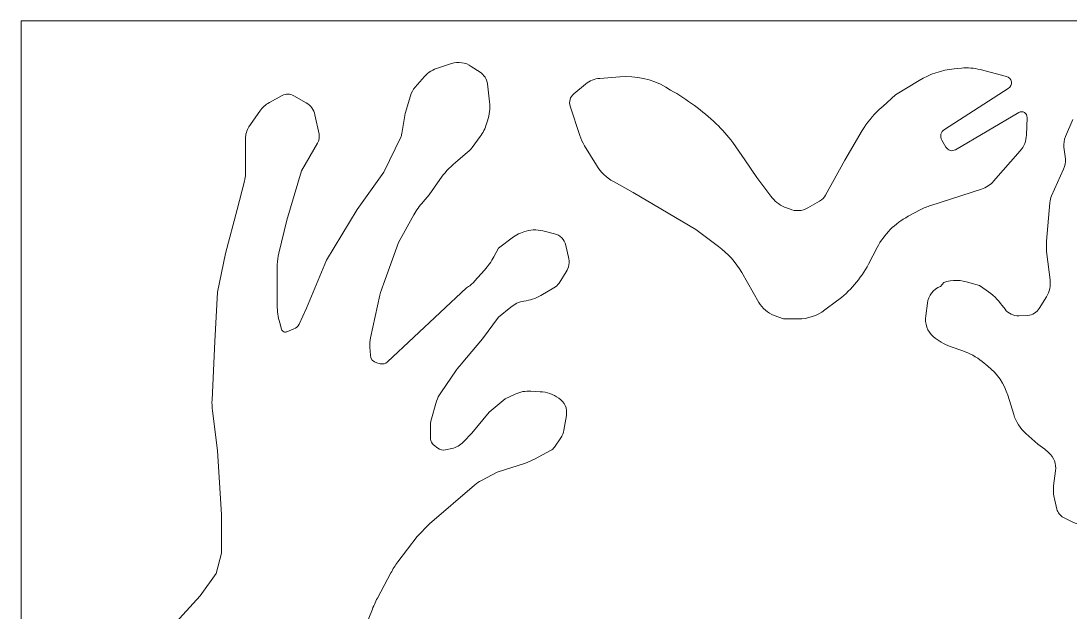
# Model space of a CAD drawing. Header units: inches. Extents: x -4.5 to 5.6, y -4.2 to 3.8.
# Drawn here: x -4.541 to -2.3, y 2.57 to 3.833 of the extents above; entities that cross this region are included whole.
import ezdxf

# ---------------------------------------------------------------- set-up
doc = ezdxf.new("R2010")
doc.units = ezdxf.units.IN
doc.header["$MEASUREMENT"] = 0
doc.layers.add('WHITE', color=7, linetype='Continuous')

msp = doc.modelspace()

# ---------------------------------------------------------------- linework, layer by layer
at = {"layer": 'WHITE', "lineweight": 5}
for points in [[(-4.5407, 3.8327), (-4.5407, 3.8327), (-4.5407, 3.8327), (-4.5407, 3.8327)], [(-4.5407, -4.2018), (-4.5407, -4.2018), (-4.5407, 3.8327), (-4.5407, 3.8327)], [(-4.5407, 3.8327), (-4.5407, 3.8327), (5.6363, 3.8327), (5.6363, 3.8327)], [(-3.5796, 3.7358), (-3.592, 3.7442), (-3.6075, 3.7465), (-3.6219, 3.7422)], [(-3.6497, 3.7329), (-3.661, 3.7296), (-3.6713, 3.7232), (-3.6792, 3.7144)], [(-3.6219, 3.7422), (-3.6219, 3.7422), (-3.6497, 3.7329), (-3.6497, 3.7329)], [(-3.6219, 3.7422), (-3.6219, 3.7422), (-3.6219, 3.7422), (-3.6219, 3.7422)], [(-3.561, 3.7237), (-3.561, 3.7237), (-3.5796, 3.7358), (-3.5796, 3.7358)], [(-3.5454, 3.6987), (-3.5466, 3.709), (-3.5523, 3.7181), (-3.561, 3.7237)], [(-2.5494, 3.7306), (-2.5757, 3.728), (-2.6011, 3.7195), (-2.6236, 3.7057)], [(-2.5494, 3.7306), (-2.5494, 3.7306), (-2.5332, 3.7323), (-2.5332, 3.7323)], [(-2.4938, 3.7289), (-2.5066, 3.7324), (-2.52, 3.7336), (-2.5332, 3.7323)], [(-2.5332, 3.7323), (-2.5332, 3.7323), (-2.5332, 3.7323), (-2.5332, 3.7323)], [(-2.4938, 3.7289), (-2.4938, 3.7289), (-2.4376, 3.7144), (-2.4376, 3.7144)], [(-3.6792, 3.7144), (-3.6792, 3.7144), (-3.6995, 3.6918), (-3.6995, 3.6918)], [(-3.6792, 3.7144), (-3.6792, 3.7144), (-3.6792, 3.7144), (-3.6792, 3.7144)], [(-3.5408, 3.6599), (-3.5408, 3.6599), (-3.5454, 3.6987), (-3.5454, 3.6987)], [(-3.3611, 3.6773), (-3.3611, 3.6773), (-3.3356, 3.6982), (-3.3356, 3.6982)], [(-3.3055, 3.7103), (-3.3166, 3.7095), (-3.3271, 3.7052), (-3.3356, 3.6982)], [(-3.3356, 3.6982), (-3.3356, 3.6982), (-3.3356, 3.6982), (-3.3356, 3.6982)], [(-3.3055, 3.7103), (-3.3055, 3.7103), (-3.2626, 3.7138), (-3.2626, 3.7138)], [(-3.1647, 3.6918), (-3.1944, 3.7088), (-3.2285, 3.7164), (-3.2626, 3.7138)], [(-3.2626, 3.7138), (-3.2626, 3.7138), (-3.2626, 3.7138), (-3.2626, 3.7138)], [(-2.6746, 3.675), (-2.6746, 3.675), (-2.6236, 3.7057), (-2.6236, 3.7057)], [(-2.6236, 3.7057), (-2.6236, 3.7057), (-2.6236, 3.7057), (-2.6236, 3.7057)], [(-3.9585, 3.6732), (-3.9661, 3.6778), (-3.9755, 3.678), (-3.9834, 3.6738)], [(-3.6995, 3.6918), (-3.7041, 3.6862), (-3.7075, 3.6797), (-3.7093, 3.6727)], [(-3.3611, 3.6773), (-3.3688, 3.671), (-3.3718, 3.6606), (-3.3687, 3.6512)], [(-3.1647, 3.6918), (-3.1647, 3.6918), (-3.1543, 3.6854), (-3.1543, 3.6854)], [(-3.057, 3.6136), (-3.0865, 3.6412), (-3.1192, 3.6654), (-3.1543, 3.6854)], [(-2.4336, 3.6889), (-2.4336, 3.6889), (-2.5697, 3.6014), (-2.5697, 3.6014)], [(-2.4336, 3.6889), (-2.4336, 3.6889), (-2.4336, 3.6889), (-2.4336, 3.6889)], [(-4.0106, 3.6588), (-4.0187, 3.6543), (-4.0257, 3.6479), (-4.0309, 3.6402)], [(-3.9834, 3.6738), (-3.9834, 3.6738), (-4.0106, 3.6588), (-4.0106, 3.6588)], [(-3.9834, 3.6738), (-3.9834, 3.6738), (-3.9834, 3.6738), (-3.9834, 3.6738)], [(-3.9318, 3.6582), (-3.9318, 3.6582), (-3.9585, 3.6732), (-3.9585, 3.6732)], [(-3.9133, 3.6327), (-3.9156, 3.6434), (-3.9223, 3.6527), (-3.9318, 3.6582)], [(-3.7093, 3.6727), (-3.7093, 3.6727), (-3.7209, 3.635), (-3.7209, 3.635)], [(-3.7093, 3.6727), (-3.7093, 3.6727), (-3.7093, 3.6727), (-3.7093, 3.6727)], [(-3.5448, 3.6199), (-3.5405, 3.6328), (-3.5391, 3.6465), (-3.5408, 3.6599)], [(-2.7006, 3.6507), (-2.7006, 3.6507), (-2.6746, 3.675), (-2.6746, 3.675)], [(-2.6746, 3.675), (-2.6746, 3.675), (-2.6746, 3.675), (-2.6746, 3.675)], [(-4.0309, 3.6402), (-4.0309, 3.6402), (-4.0541, 3.6066), (-4.0541, 3.6066)], [(-4.0309, 3.6402), (-4.0309, 3.6402), (-4.0309, 3.6402), (-4.0309, 3.6402)], [(-3.9046, 3.591), (-3.9046, 3.591), (-3.9133, 3.6327), (-3.9133, 3.6327)], [(-3.7209, 3.635), (-3.7209, 3.635), (-3.7279, 3.5927), (-3.7279, 3.5927)], [(-3.7209, 3.635), (-3.7209, 3.635), (-3.7209, 3.635), (-3.7209, 3.635)], [(-3.3478, 3.5881), (-3.3478, 3.5881), (-3.3687, 3.6512), (-3.3687, 3.6512)], [(-2.7088, 3.6437), (-2.7231, 3.6307), (-2.7354, 3.6157), (-2.7453, 3.5991)], [(-2.7088, 3.6437), (-2.7088, 3.6437), (-2.7006, 3.6507), (-2.7006, 3.6507)], [(-2.7006, 3.6507), (-2.7006, 3.6507), (-2.7006, 3.6507), (-2.7006, 3.6507)], [(-2.546, 3.558), (-2.546, 3.558), (-2.411, 3.6373), (-2.411, 3.6373)], [(-2.411, 3.6373), (-2.411, 3.6373), (-2.411, 3.6373), (-2.411, 3.6373)], [(-3.5604, 3.5863), (-3.5546, 3.5945), (-3.5501, 3.6035), (-3.5471, 3.613)], [(-3.5471, 3.613), (-3.5471, 3.613), (-3.5448, 3.6199), (-3.5448, 3.6199)], [(-3.5448, 3.6199), (-3.5448, 3.6199), (-3.5448, 3.6199), (-3.5448, 3.6199)], [(-3.0216, 3.5736), (-3.0323, 3.5878), (-3.0441, 3.6012), (-3.057, 3.6136)], [(-2.3936, 3.6269), (-2.3936, 3.6269), (-2.3947, 3.5892), (-2.3947, 3.5892)], [(-2.3936, 3.6269), (-2.3936, 3.6269), (-2.3936, 3.6269), (-2.3936, 3.6269)], [(-2.3113, 3.5864), (-2.3113, 3.5864), (-2.2957, 3.6223), (-2.2957, 3.6223)], [(-4.0541, 3.6066), (-4.0591, 3.5993), (-4.0617, 3.5906), (-4.0616, 3.5817)], [(-3.9081, 3.5719), (-3.9046, 3.5776), (-3.9033, 3.5844), (-3.9046, 3.591)], [(-3.7302, 3.5846), (-3.729, 3.5872), (-3.7283, 3.5899), (-3.7279, 3.5927)], [(-3.5778, 3.5626), (-3.5778, 3.5626), (-3.5604, 3.5863), (-3.5604, 3.5863)], [(-3.5604, 3.5863), (-3.5604, 3.5863), (-3.5604, 3.5863), (-3.5604, 3.5863)], [(-3.3478, 3.5881), (-3.3453, 3.5806), (-3.342, 3.5734), (-3.338, 3.5666)], [(-2.7823, 3.5359), (-2.7823, 3.5359), (-2.7453, 3.5991), (-2.7453, 3.5991)], [(-2.7453, 3.5991), (-2.7453, 3.5991), (-2.7453, 3.5991), (-2.7453, 3.5991)], [(-2.5697, 3.6014), (-2.5777, 3.5966), (-2.5803, 3.5862), (-2.5755, 3.5782)], [(-2.4081, 3.5556), (-2.3998, 3.5649), (-2.3951, 3.5768), (-2.3947, 3.5892)], [(-2.3113, 3.5864), (-2.3145, 3.5791), (-2.3157, 3.5711), (-2.3148, 3.5632)], [(-4.0616, 3.5817), (-4.0616, 3.5817), (-4.0616, 3.5817), (-4.0616, 3.5817)], [(-4.0616, 3.5817), (-4.0616, 3.5817), (-4.0616, 3.5064), (-4.0616, 3.5064)], [(-3.9422, 3.5128), (-3.9422, 3.5128), (-3.9081, 3.5719), (-3.9081, 3.5719)], [(-3.9081, 3.5719), (-3.9081, 3.5719), (-3.9081, 3.5719), (-3.9081, 3.5719)], [(-3.7302, 3.5846), (-3.7302, 3.5846), (-3.7661, 3.5104), (-3.7661, 3.5104)], [(-3.7302, 3.5846), (-3.7302, 3.5846), (-3.7302, 3.5846), (-3.7302, 3.5846)], [(-3.3125, 3.5249), (-3.3125, 3.5249), (-3.338, 3.5666), (-3.338, 3.5666)], [(-3.0216, 3.5736), (-3.0216, 3.5736), (-2.9961, 3.5365), (-2.9961, 3.5365)], [(-2.5755, 3.5782), (-2.5755, 3.5782), (-2.5668, 3.5637), (-2.5668, 3.5637)], [(-2.3113, 3.5383), (-2.3113, 3.5383), (-2.3148, 3.5632), (-2.3148, 3.5632)], [(-3.6137, 3.5307), (-3.6137, 3.5307), (-3.5877, 3.5527), (-3.5877, 3.5527)], [(-3.5877, 3.5527), (-3.584, 3.5556), (-3.5807, 3.5589), (-3.5778, 3.5626)], [(-3.5877, 3.5527), (-3.5877, 3.5527), (-3.5877, 3.5527), (-3.5877, 3.5527)], [(-2.4081, 3.5556), (-2.4081, 3.5556), (-2.4648, 3.4913), (-2.4648, 3.4913)], [(-2.4081, 3.5556), (-2.4081, 3.5556), (-2.4081, 3.5556), (-2.4081, 3.5556)], [(-3.6137, 3.5307), (-3.6264, 3.5201), (-3.6375, 3.5078), (-3.6468, 3.4942)], [(-3.3125, 3.5249), (-3.3038, 3.5104), (-3.2914, 3.4984), (-3.2765, 3.4902)], [(-2.9961, 3.5365), (-2.9961, 3.5365), (-2.9701, 3.4989), (-2.9701, 3.4989)], [(-2.8235, 3.4612), (-2.8235, 3.4612), (-2.7823, 3.5359), (-2.7823, 3.5359)], [(-2.7823, 3.5359), (-2.7823, 3.5359), (-2.7823, 3.5359), (-2.7823, 3.5359)], [(-2.3154, 3.5168), (-2.3121, 3.5235), (-2.3107, 3.5309), (-2.3113, 3.5383)], [(-4.0639, 3.4913), (-4.0626, 3.4962), (-4.0618, 3.5013), (-4.0616, 3.5064)], [(-3.9735, 3.4079), (-3.9735, 3.4079), (-3.9422, 3.5128), (-3.9422, 3.5128)], [(-3.9422, 3.5128), (-3.9422, 3.5128), (-3.9422, 3.5128), (-3.9422, 3.5128)], [(-3.7661, 3.5104), (-3.7661, 3.5104), (-3.8229, 3.4305), (-3.8229, 3.4305)], [(-3.7661, 3.5104), (-3.7661, 3.5104), (-3.7661, 3.5104), (-3.7661, 3.5104)], [(-2.9701, 3.4989), (-2.9701, 3.4989), (-2.9405, 3.4589), (-2.9405, 3.4589)], [(-2.3414, 3.4595), (-2.3414, 3.4595), (-2.3154, 3.5168), (-2.3154, 3.5168)], [(-2.3154, 3.5168), (-2.3154, 3.5168), (-2.3154, 3.5168), (-2.3154, 3.5168)], [(-4.0639, 3.4913), (-4.0639, 3.4913), (-4.079, 3.4305), (-4.079, 3.4305)], [(-4.0639, 3.4913), (-4.0639, 3.4913), (-4.0639, 3.4913), (-4.0639, 3.4913)], [(-3.6694, 3.4618), (-3.6694, 3.4618), (-3.6468, 3.4942), (-3.6468, 3.4942)], [(-3.6468, 3.4942), (-3.6468, 3.4942), (-3.6468, 3.4942), (-3.6468, 3.4942)], [(-3.2343, 3.467), (-3.2343, 3.467), (-3.2765, 3.4902), (-3.2765, 3.4902)], [(-2.4909, 3.4739), (-2.4909, 3.4739), (-2.5987, 3.4392), (-2.5987, 3.4392)], [(-2.4909, 3.4739), (-2.4808, 3.4772), (-2.4718, 3.4832), (-2.4648, 3.4913)], [(-2.4909, 3.4739), (-2.4909, 3.4739), (-2.4909, 3.4739), (-2.4909, 3.4739)], [(-3.6827, 3.4468), (-3.6827, 3.4468), (-3.6694, 3.4618), (-3.6694, 3.4618)], [(-3.6694, 3.4618), (-3.6694, 3.4618), (-3.6694, 3.4618), (-3.6694, 3.4618)], [(-3.1004, 3.3876), (-3.1004, 3.3876), (-3.2343, 3.467), (-3.2343, 3.467)], [(-2.9405, 3.4589), (-2.9328, 3.4487), (-2.9226, 3.4408), (-2.911, 3.4357)], [(-2.8362, 3.4485), (-2.8309, 3.4515), (-2.8265, 3.4559), (-2.8235, 3.4612)], [(-2.3414, 3.4595), (-2.3434, 3.4549), (-2.3446, 3.45), (-2.3449, 3.445)], [(-4.079, 3.4305), (-4.079, 3.4305), (-4.1045, 3.3366), (-4.1045, 3.3366)], [(-4.079, 3.4305), (-4.079, 3.4305), (-4.079, 3.4305), (-4.079, 3.4305)], [(-3.8229, 3.4305), (-3.8229, 3.4305), (-3.8884, 3.3227), (-3.8884, 3.3227)], [(-3.8229, 3.4305), (-3.8229, 3.4305), (-3.8229, 3.4305), (-3.8229, 3.4305)], [(-3.6827, 3.4468), (-3.6903, 3.4383), (-3.6969, 3.4289), (-3.7024, 3.4189)], [(-2.911, 3.4357), (-2.911, 3.4357), (-2.9005, 3.4316), (-2.9005, 3.4316)], [(-2.9005, 3.4316), (-2.8878, 3.4261), (-2.8732, 3.427), (-2.8611, 3.434)], [(-2.8611, 3.434), (-2.8611, 3.434), (-2.8362, 3.4485), (-2.8362, 3.4485)], [(-2.8362, 3.4485), (-2.8362, 3.4485), (-2.8362, 3.4485), (-2.8362, 3.4485)], [(-2.6213, 3.4299), (-2.6213, 3.4299), (-2.6473, 3.416), (-2.6473, 3.416)], [(-2.5987, 3.4392), (-2.6065, 3.4368), (-2.614, 3.4337), (-2.6213, 3.4299)], [(-2.6213, 3.4299), (-2.6213, 3.4299), (-2.6213, 3.4299), (-2.6213, 3.4299)], [(-2.3519, 3.3633), (-2.3519, 3.3633), (-2.3449, 3.445), (-2.3449, 3.445)], [(-2.3449, 3.445), (-2.3449, 3.445), (-2.3449, 3.445), (-2.3449, 3.445)], [(-3.9903, 3.3372), (-3.9903, 3.3372), (-3.9735, 3.4079), (-3.9735, 3.4079)], [(-3.9735, 3.4079), (-3.9735, 3.4079), (-3.9735, 3.4079), (-3.9735, 3.4079)], [(-3.7348, 3.3598), (-3.7348, 3.3598), (-3.7024, 3.4189), (-3.7024, 3.4189)], [(-3.7024, 3.4189), (-3.7024, 3.4189), (-3.7024, 3.4189), (-3.7024, 3.4189)], [(-2.6473, 3.416), (-2.6755, 3.4009), (-2.6985, 3.3777), (-2.7134, 3.3494)], [(-3.4272, 3.3847), (-3.4404, 3.3882), (-3.4543, 3.3875), (-3.4672, 3.383)], [(-3.4023, 3.3789), (-3.4023, 3.3789), (-3.4272, 3.3847), (-3.4272, 3.3847)], [(-3.0523, 3.3517), (-3.0523, 3.3517), (-3.1004, 3.3876), (-3.1004, 3.3876)], [(-3.4898, 3.372), (-3.4898, 3.372), (-3.5216, 3.3482), (-3.5216, 3.3482)], [(-3.4747, 3.3801), (-3.4801, 3.3782), (-3.4852, 3.3754), (-3.4898, 3.372)], [(-3.4898, 3.372), (-3.4898, 3.372), (-3.4898, 3.372), (-3.4898, 3.372)], [(-3.4672, 3.383), (-3.4672, 3.383), (-3.4747, 3.3801), (-3.4747, 3.3801)], [(-3.4672, 3.383), (-3.4672, 3.383), (-3.4672, 3.383), (-3.4672, 3.383)], [(-3.3779, 3.354), (-3.3807, 3.3662), (-3.3901, 3.3758), (-3.4023, 3.3789)], [(-2.3519, 3.3633), (-2.3527, 3.3538), (-2.3525, 3.3443), (-2.3513, 3.3349)], [(-3.7673, 3.2712), (-3.7673, 3.2712), (-3.7348, 3.3598), (-3.7348, 3.3598)], [(-3.7348, 3.3598), (-3.7348, 3.3598), (-3.7348, 3.3598), (-3.7348, 3.3598)], [(-3.5216, 3.3482), (-3.5216, 3.3482), (-3.5315, 3.3297), (-3.5315, 3.3297)], [(-3.5216, 3.3482), (-3.5216, 3.3482), (-3.5216, 3.3482), (-3.5216, 3.3482)], [(-3.3721, 3.3291), (-3.3721, 3.3291), (-3.3779, 3.354), (-3.3779, 3.354)], [(-3.0025, 3.2961), (-3.015, 3.3179), (-3.032, 3.3369), (-3.0523, 3.3517)], [(-2.7134, 3.3494), (-2.7134, 3.3494), (-2.7319, 3.314), (-2.7319, 3.314)], [(-2.7134, 3.3494), (-2.7134, 3.3494), (-2.7134, 3.3494), (-2.7134, 3.3494)], [(-4.1045, 3.3366), (-4.1045, 3.3366), (-4.1213, 3.2544), (-4.1213, 3.2544)], [(-4.1045, 3.3366), (-4.1045, 3.3366), (-4.1045, 3.3366), (-4.1045, 3.3366)], [(-3.9903, 3.3372), (-3.9925, 3.3293), (-3.9936, 3.3211), (-3.9938, 3.3129)], [(-3.8884, 3.3227), (-3.8884, 3.3227), (-3.9312, 3.2202), (-3.9312, 3.2202)], [(-3.8884, 3.3227), (-3.8884, 3.3227), (-3.8884, 3.3227), (-3.8884, 3.3227)], [(-3.5518, 3.3013), (-3.5439, 3.3099), (-3.5371, 3.3194), (-3.5315, 3.3297)], [(-3.3774, 3.2972), (-3.3712, 3.3066), (-3.3693, 3.3182), (-3.3721, 3.3291)], [(-2.3443, 3.2804), (-2.3443, 3.2804), (-2.3513, 3.3349), (-2.3513, 3.3349)], [(-3.9938, 3.3129), (-3.9938, 3.3129), (-3.9938, 3.3129), (-3.9938, 3.3129)], [(-3.9938, 3.226), (-3.9938, 3.226), (-3.9938, 3.3129), (-3.9938, 3.3129)], [(-3.5518, 3.3013), (-3.5518, 3.3013), (-3.5726, 3.2775), (-3.5726, 3.2775)], [(-3.5518, 3.3013), (-3.5518, 3.3013), (-3.5518, 3.3013), (-3.5518, 3.3013)], [(-3.3924, 3.2735), (-3.3924, 3.2735), (-3.3774, 3.2972), (-3.3774, 3.2972)], [(-3.3774, 3.2972), (-3.3774, 3.2972), (-3.3774, 3.2972), (-3.3774, 3.2972)], [(-2.966, 3.2323), (-2.966, 3.2323), (-3.0025, 3.2961), (-3.0025, 3.2961)], [(-2.8003, 3.2347), (-2.7718, 3.2556), (-2.7485, 3.2828), (-2.7319, 3.314)], [(-3.59, 3.2631), (-3.5836, 3.2671), (-3.5778, 3.272), (-3.5726, 3.2775)], [(-3.4034, 3.2631), (-3.399, 3.2656), (-3.3952, 3.2692), (-3.3924, 3.2735)], [(-2.5784, 3.2665), (-2.5784, 3.2665), (-2.5714, 3.2746), (-2.5714, 3.2746)], [(-2.5158, 3.2741), (-2.5338, 3.2806), (-2.5534, 3.2808), (-2.5714, 3.2746)], [(-2.5714, 3.2746), (-2.5714, 3.2746), (-2.5714, 3.2746), (-2.5714, 3.2746)], [(-2.5158, 3.2741), (-2.5158, 3.2741), (-2.495, 3.2683), (-2.495, 3.2683)], [(-2.3519, 3.2445), (-2.3454, 3.2553), (-2.3427, 3.268), (-2.3443, 3.2804)], [(-4.1213, 3.2544), (-4.1213, 3.2544), (-4.1271, 3.1489), (-4.1271, 3.1489)], [(-4.1213, 3.2544), (-4.1213, 3.2544), (-4.1213, 3.2544), (-4.1213, 3.2544)], [(-3.7673, 3.2712), (-3.7703, 3.2634), (-3.7728, 3.2555), (-3.7748, 3.2474)], [(-3.59, 3.2631), (-3.59, 3.2631), (-3.7586, 3.1055), (-3.7586, 3.1055)], [(-3.59, 3.2631), (-3.59, 3.2631), (-3.59, 3.2631), (-3.59, 3.2631)], [(-3.4312, 3.2468), (-3.4312, 3.2468), (-3.4034, 3.2631), (-3.4034, 3.2631)], [(-3.4034, 3.2631), (-3.4034, 3.2631), (-3.4034, 3.2631), (-3.4034, 3.2631)], [(-2.5784, 3.2665), (-2.5934, 3.2604), (-2.604, 3.2467), (-2.6062, 3.2306)], [(-2.495, 3.2683), (-2.495, 3.2683), (-2.4805, 3.2584), (-2.4805, 3.2584)], [(-2.4463, 3.2254), (-2.4556, 3.2383), (-2.4672, 3.2495), (-2.4805, 3.2584)], [(-3.7945, 3.157), (-3.7945, 3.157), (-3.7748, 3.2474), (-3.7748, 3.2474)], [(-3.7748, 3.2474), (-3.7748, 3.2474), (-3.7748, 3.2474), (-3.7748, 3.2474)], [(-3.4672, 3.2352), (-3.4776, 3.2334), (-3.4874, 3.2288), (-3.4955, 3.2219)], [(-3.4672, 3.2352), (-3.4546, 3.2368), (-3.4424, 3.2408), (-3.4312, 3.2468)], [(-2.966, 3.2323), (-2.9586, 3.2195), (-2.9469, 3.2097), (-2.933, 3.2045)], [(-2.8003, 3.2347), (-2.8003, 3.2347), (-2.8252, 3.2161), (-2.8252, 3.2161)], [(-2.8003, 3.2347), (-2.8003, 3.2347), (-2.8003, 3.2347), (-2.8003, 3.2347)], [(-2.6097, 3.204), (-2.6097, 3.204), (-2.6062, 3.2306), (-2.6062, 3.2306)], [(-2.6062, 3.2306), (-2.6062, 3.2306), (-2.6062, 3.2306), (-2.6062, 3.2306)], [(-2.3675, 3.2196), (-2.3675, 3.2196), (-2.3519, 3.2445), (-2.3519, 3.2445)], [(-2.3519, 3.2445), (-2.3519, 3.2445), (-2.3519, 3.2445), (-2.3519, 3.2445)], [(-3.9938, 3.226), (-3.9938, 3.2134), (-3.992, 3.201), (-3.9886, 3.1889)], [(-3.9312, 3.2202), (-3.9312, 3.2202), (-3.9469, 3.186), (-3.9469, 3.186)], [(-3.9312, 3.2202), (-3.9312, 3.2202), (-3.9312, 3.2202), (-3.9312, 3.2202)], [(-3.5216, 3.2005), (-3.5216, 3.2005), (-3.4955, 3.2219), (-3.4955, 3.2219)], [(-3.4955, 3.2219), (-3.4955, 3.2219), (-3.4955, 3.2219), (-3.4955, 3.2219)], [(-2.882, 3.197), (-2.8615, 3.197), (-2.8416, 3.2038), (-2.8252, 3.2161)], [(-2.4463, 3.2254), (-2.4463, 3.2254), (-2.4405, 3.2179), (-2.4405, 3.2179)], [(-2.4405, 3.2179), (-2.4337, 3.2085), (-2.4225, 3.2033), (-2.411, 3.2039)], [(-2.3918, 3.2045), (-2.3817, 3.2053), (-2.3726, 3.2109), (-2.3675, 3.2196)], [(-3.9845, 3.175), (-3.9845, 3.175), (-3.9886, 3.1889), (-3.9886, 3.1889)], [(-3.9585, 3.1756), (-3.9535, 3.1775), (-3.9493, 3.1812), (-3.9469, 3.186)], [(-3.5558, 3.1547), (-3.5558, 3.1547), (-3.5216, 3.2005), (-3.5216, 3.2005)], [(-3.5216, 3.2005), (-3.5216, 3.2005), (-3.5216, 3.2005), (-3.5216, 3.2005)], [(-2.9133, 3.197), (-2.9133, 3.197), (-2.933, 3.2045), (-2.933, 3.2045)], [(-2.882, 3.197), (-2.882, 3.197), (-2.9133, 3.197), (-2.9133, 3.197)], [(-2.882, 3.197), (-2.882, 3.197), (-2.882, 3.197), (-2.882, 3.197)], [(-2.6097, 3.204), (-2.612, 3.1874), (-2.6062, 3.1708), (-2.594, 3.1593)], [(-2.411, 3.2039), (-2.411, 3.2039), (-2.3918, 3.2045), (-2.3918, 3.2045)], [(-2.3918, 3.2045), (-2.3918, 3.2045), (-2.3918, 3.2045), (-2.3918, 3.2045)], [(-3.9585, 3.1756), (-3.9585, 3.1756), (-3.973, 3.1698), (-3.973, 3.1698)], [(-3.9585, 3.1756), (-3.9585, 3.1756), (-3.9585, 3.1756), (-3.9585, 3.1756)], [(-4.1271, 3.1489), (-4.1271, 3.1489), (-4.1329, 3.0244), (-4.1329, 3.0244)], [(-4.1271, 3.1489), (-4.1271, 3.1489), (-4.1271, 3.1489), (-4.1271, 3.1489)], [(-3.7945, 3.157), (-3.7961, 3.1504), (-3.7966, 3.1436), (-3.7962, 3.1367)], [(-3.601, 3.1008), (-3.601, 3.1008), (-3.5558, 3.1547), (-3.5558, 3.1547)], [(-3.5558, 3.1547), (-3.5558, 3.1547), (-3.5558, 3.1547), (-3.5558, 3.1547)], [(-2.594, 3.1593), (-2.5832, 3.1502), (-2.5709, 3.1432), (-2.5575, 3.1385)], [(-2.5309, 3.1292), (-2.5309, 3.1292), (-2.5575, 3.1385), (-2.5575, 3.1385)], [(-3.7951, 3.1199), (-3.7951, 3.1199), (-3.7962, 3.1367), (-3.7962, 3.1367)], [(-3.7951, 3.1199), (-3.7946, 3.1119), (-3.789, 3.1051), (-3.7812, 3.1031)], [(-2.4892, 3.106), (-2.5017, 3.1161), (-2.5158, 3.1239), (-2.5309, 3.1292)], [(-3.7742, 3.1014), (-3.7742, 3.1014), (-3.7812, 3.1031), (-3.7812, 3.1031)], [(-3.7742, 3.1014), (-3.7687, 3.1), (-3.7628, 3.1015), (-3.7586, 3.1055)], [(-3.601, 3.1008), (-3.6047, 3.0967), (-3.6081, 3.0925), (-3.6114, 3.0881)], [(-2.477, 3.0962), (-2.477, 3.0962), (-2.4892, 3.106), (-2.4892, 3.106)], [(-2.4347, 3.0342), (-2.4423, 3.0586), (-2.457, 3.0802), (-2.477, 3.0962)], [(-3.645, 3.0394), (-3.645, 3.0394), (-3.6114, 3.0881), (-3.6114, 3.0881)], [(-3.6114, 3.0881), (-3.6114, 3.0881), (-3.6114, 3.0881), (-3.6114, 3.0881)], [(-3.645, 3.0394), (-3.6489, 3.034), (-3.6519, 3.0279), (-3.6537, 3.0215)], [(-3.5071, 3.0267), (-3.5071, 3.0267), (-3.5413, 2.9983), (-3.5413, 2.9983)], [(-3.4863, 3.0365), (-3.4863, 3.0365), (-3.5071, 3.0267), (-3.5071, 3.0267)], [(-3.5071, 3.0267), (-3.5071, 3.0267), (-3.5071, 3.0267), (-3.5071, 3.0267)], [(-3.4527, 3.0429), (-3.4642, 3.0437), (-3.4758, 3.0415), (-3.4863, 3.0365)], [(-3.4863, 3.0365), (-3.4863, 3.0365), (-3.4863, 3.0365), (-3.4863, 3.0365)], [(-3.433, 3.0417), (-3.433, 3.0417), (-3.4527, 3.0429), (-3.4527, 3.0429)], [(-3.393, 3.0278), (-3.4046, 3.0364), (-3.4186, 3.0412), (-3.433, 3.0417)], [(-3.3768, 2.9913), (-3.3741, 3.0057), (-3.3805, 3.0202), (-3.393, 3.0278)], [(-2.422, 2.9931), (-2.422, 2.9931), (-2.4347, 3.0342), (-2.4347, 3.0342)], [(-4.1329, 3.0244), (-4.1333, 3.0166), (-4.1331, 3.0089), (-4.1323, 3.0012)], [(-3.6659, 2.9792), (-3.6659, 2.9792), (-3.6537, 3.0215), (-3.6537, 3.0215)], [(-3.6537, 3.0215), (-3.6537, 3.0215), (-3.6537, 3.0215), (-3.6537, 3.0215)], [(-4.1323, 3.0012), (-4.1323, 3.0012), (-4.1213, 2.916), (-4.1213, 2.916)], [(-3.5413, 2.9983), (-3.5413, 2.9983), (-3.5784, 2.9531), (-3.5784, 2.9531)], [(-3.5413, 2.9983), (-3.5413, 2.9983), (-3.5413, 2.9983), (-3.5413, 2.9983)], [(-3.382, 2.96), (-3.382, 2.96), (-3.3768, 2.9913), (-3.3768, 2.9913)], [(-3.3768, 2.9913), (-3.3768, 2.9913), (-3.3768, 2.9913), (-3.3768, 2.9913)], [(-2.422, 2.9931), (-2.4173, 2.9774), (-2.4082, 2.9633), (-2.3959, 2.9525)], [(-3.6659, 2.9792), (-3.6664, 2.9767), (-3.6666, 2.9741), (-3.6665, 2.9716)], [(-3.6665, 2.9716), (-3.6665, 2.9716), (-3.6665, 2.9716), (-3.6665, 2.9716)], [(-3.6665, 2.9409), (-3.6665, 2.9409), (-3.6665, 2.9716), (-3.6665, 2.9716)], [(-3.3884, 2.9432), (-3.3851, 2.9483), (-3.3829, 2.954), (-3.382, 2.96)], [(-3.6665, 2.9409), (-3.6665, 2.9359), (-3.6641, 2.9312), (-3.6601, 2.9282)], [(-3.5784, 2.9531), (-3.5784, 2.9531), (-3.5964, 2.9345), (-3.5964, 2.9345)], [(-3.5784, 2.9531), (-3.5784, 2.9531), (-3.5784, 2.9531), (-3.5784, 2.9531)], [(-3.4023, 2.9235), (-3.4023, 2.9235), (-3.3884, 2.9432), (-3.3884, 2.9432)], [(-3.3884, 2.9432), (-3.3884, 2.9432), (-3.3884, 2.9432), (-3.3884, 2.9432)], [(-2.3704, 2.9299), (-2.3704, 2.9299), (-2.3959, 2.9525), (-2.3959, 2.9525)], [(-4.1213, 2.916), (-4.1213, 2.916), (-4.1126, 2.7793), (-4.1126, 2.7793)], [(-3.6514, 2.9212), (-3.6514, 2.9212), (-3.6601, 2.9282), (-3.6601, 2.9282)], [(-3.6514, 2.9212), (-3.6466, 2.9176), (-3.6404, 2.9164), (-3.6346, 2.9177)], [(-3.6213, 2.9206), (-3.6213, 2.9206), (-3.6346, 2.9177), (-3.6346, 2.9177)], [(-3.6213, 2.9206), (-3.6118, 2.9228), (-3.6032, 2.9276), (-3.5964, 2.9345)], [(-3.6213, 2.9206), (-3.6213, 2.9206), (-3.6213, 2.9206), (-3.6213, 2.9206)], [(-3.4446, 2.898), (-3.4446, 2.898), (-3.4104, 2.916), (-3.4104, 2.916)], [(-3.4104, 2.916), (-3.4071, 2.9178), (-3.4043, 2.9204), (-3.4023, 2.9235)], [(-3.4104, 2.916), (-3.4104, 2.916), (-3.4104, 2.916), (-3.4104, 2.916)], [(-2.3559, 2.9189), (-2.3559, 2.9189), (-2.3704, 2.9299), (-2.3704, 2.9299)], [(-2.3472, 2.9114), (-2.3472, 2.9114), (-2.3559, 2.9189), (-2.3559, 2.9189)], [(-3.4643, 2.8894), (-3.4575, 2.8917), (-3.4509, 2.8946), (-3.4446, 2.898)], [(-2.3327, 2.8731), (-2.3309, 2.8875), (-2.3363, 2.9019), (-2.3472, 2.9114)], [(-3.5581, 2.8523), (-3.5581, 2.8523), (-3.5245, 2.8702), (-3.5245, 2.8702)], [(-3.5245, 2.8702), (-3.5245, 2.8702), (-3.4643, 2.8894), (-3.4643, 2.8894)], [(-3.5245, 2.8702), (-3.5245, 2.8702), (-3.5245, 2.8702), (-3.5245, 2.8702)], [(-3.4643, 2.8894), (-3.4643, 2.8894), (-3.4643, 2.8894), (-3.4643, 2.8894)], [(-2.3368, 2.8413), (-2.3368, 2.8413), (-2.3327, 2.8731), (-2.3327, 2.8731)], [(-2.3327, 2.8731), (-2.3327, 2.8731), (-2.3327, 2.8731), (-2.3327, 2.8731)], [(-3.5581, 2.8523), (-3.5633, 2.8496), (-3.5682, 2.8463), (-3.5726, 2.8424)], [(-3.6688, 2.7596), (-3.6688, 2.7596), (-3.5726, 2.8424), (-3.5726, 2.8424)], [(-3.5726, 2.8424), (-3.5726, 2.8424), (-3.5726, 2.8424), (-3.5726, 2.8424)], [(-2.3368, 2.8413), (-2.338, 2.8318), (-2.3374, 2.8222), (-2.3351, 2.8129)], [(-2.3298, 2.7914), (-2.3298, 2.7914), (-2.3351, 2.8129), (-2.3351, 2.8129)], [(-4.1126, 2.7793), (-4.1126, 2.7793), (-4.1126, 2.7793), (-4.1126, 2.7793)], [(-4.1126, 2.7793), (-4.1126, 2.7793), (-4.1126, 2.697), (-4.1126, 2.697)], [(-2.3298, 2.7914), (-2.3279, 2.7838), (-2.3229, 2.7773), (-2.3159, 2.7735)], [(-3.6949, 2.7329), (-3.6949, 2.7329), (-3.6688, 2.7596), (-3.6688, 2.7596)], [(-3.6688, 2.7596), (-3.6688, 2.7596), (-3.6688, 2.7596), (-3.6688, 2.7596)], [(-2.3061, 2.7682), (-2.3061, 2.7682), (-2.3159, 2.7735), (-2.3159, 2.7735)], [(-2.3061, 2.7682), (-2.291, 2.76), (-2.274, 2.7558), (-2.2568, 2.7561)], [(-3.7366, 2.6785), (-3.7366, 2.6785), (-3.6949, 2.7329), (-3.6949, 2.7329)], [(-3.6949, 2.7329), (-3.6949, 2.7329), (-3.6949, 2.7329), (-3.6949, 2.7329)], [(-4.1126, 2.697), (-4.1126, 2.697), (-4.1242, 2.6541), (-4.1242, 2.6541)], [(-4.1126, 2.697), (-4.1126, 2.697), (-4.1126, 2.697), (-4.1126, 2.697)], [(-3.7366, 2.6785), (-3.742, 2.6711), (-3.7469, 2.6634), (-3.7511, 2.6553)], [(-4.1242, 2.6541), (-4.1242, 2.6541), (-4.1584, 2.606), (-4.1584, 2.606)], [(-4.1242, 2.6541), (-4.1242, 2.6541), (-4.1242, 2.6541), (-4.1242, 2.6541)], [(-3.78, 2.6014), (-3.78, 2.6014), (-3.7511, 2.6553), (-3.7511, 2.6553)], [(-3.7511, 2.6553), (-3.7511, 2.6553), (-3.7511, 2.6553), (-3.7511, 2.6553)], [(-4.1584, 2.606), (-4.1584, 2.606), (-4.2835, 2.4693), (-4.2835, 2.4693)], [(-4.1584, 2.606), (-4.1584, 2.606), (-4.1584, 2.606), (-4.1584, 2.606)], [(-3.78, 2.6014), (-3.7846, 2.5926), (-3.7887, 2.5835), (-3.7922, 2.5742)], [(-3.802, 2.5498), (-3.802, 2.5498), (-3.7922, 2.5742), (-3.7922, 2.5742)], [(-3.7922, 2.5742), (-3.7922, 2.5742), (-3.7922, 2.5742), (-3.7922, 2.5742)]]:
    msp.add_open_spline(points, degree=3, dxfattribs=at)
for points in [[(-2.4336, 3.6889), (-2.4287, 3.6918), (-2.4261, 3.6974), (-2.427, 3.703), (-2.427, 3.703), (-2.4279, 3.7086), (-2.4321, 3.7131), (-2.4376, 3.7144)], [(-2.3936, 3.6269), (-2.3933, 3.6311), (-2.3955, 3.6352), (-2.3991, 3.6374), (-2.3991, 3.6374), (-2.4028, 3.6396), (-2.4073, 3.6396), (-2.411, 3.6373)], [(-2.5668, 3.5637), (-2.5648, 3.5602), (-2.5615, 3.5576), (-2.5576, 3.5565), (-2.5576, 3.5565), (-2.5537, 3.5554), (-2.5495, 3.556), (-2.546, 3.558)], [(-3.9845, 3.175), (-3.9839, 3.1726), (-3.9822, 3.1707), (-3.98, 3.1697), (-3.98, 3.1697), (-3.9777, 3.1687), (-3.9752, 3.1687), (-3.973, 3.1698)]]:
    msp.add_open_spline(points, degree=3, knots=[0, 0, 0, 0, 0.5, 0.5, 0.5, 0.5, 1, 1, 1, 1], dxfattribs=at)

doc.saveas('drawing.dxf')
